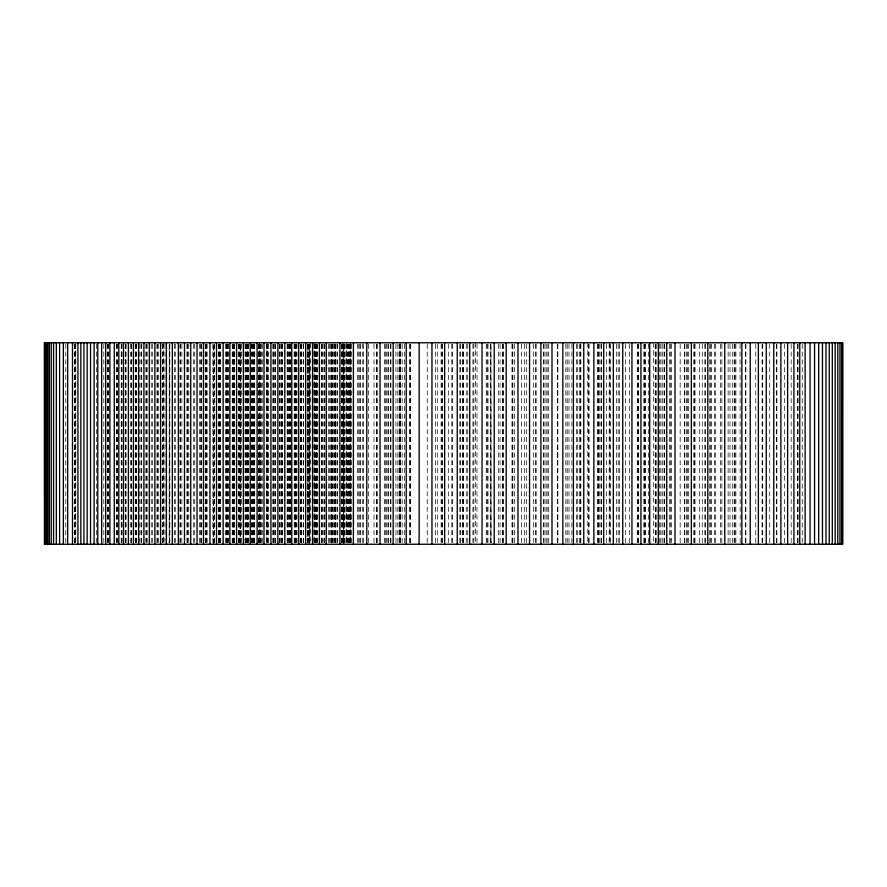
<?xml version="1.0" encoding="UTF-8"?>
<svg xmlns="http://www.w3.org/2000/svg" width="887" height="887" viewBox="0 0 887 887"><rect width="100%" height="100%" fill="white"/><g stroke="black" fill="none" stroke-linecap="round" stroke-linejoin="round"><path stroke-width="0.67" stroke-dasharray="4.43 3.33" d="M802.291 344.145L802.291 542.855M798.056 344.145L798.056 542.855M797.723 344.145L797.723 542.855M797.358 344.145L797.358 542.855M791.16 344.145L791.16 542.855M784.407 344.145L784.474 542.855M776.846 344.145L776.846 542.855M776.325 344.145L776.325 542.855M769.705 344.145L769.705 542.855M762.753 344.145L762.753 542.855M762.077 344.145L762.066 542.855M755.768 344.145L755.768 542.855M745.912 344.145L745.912 542.855M745.357 344.145L745.313 542.855M740.035 344.145L740.157 542.855M735.888 344.145L735.888 542.855M734.935 344.145L734.935 542.855M734.214 344.145L734.214 542.855M732.618 344.145L732.618 542.855M729.99 344.145L729.99 542.855M728.116 344.145L728.116 542.855M721.852 344.145L721.852 542.855M720.521 344.145L720.521 542.855M715.443 344.145L715.443 542.855M714.523 344.145L714.523 542.855M711.441 344.145L711.441 542.855M710.698 344.145L710.698 542.855M709.733 344.145L709.733 542.855M705.276 344.145L705.276 542.855M704.899 344.145L704.899 542.855M702.205 344.145L702.205 542.855M699.533 344.145L699.533 542.855M694.931 344.145L694.931 542.855M694.743 344.145L694.743 544.241M693.778 344.145L693.778 542.855M688.467 344.145L688.467 542.855M687.536 344.145L687.536 542.855M686.483 344.145L686.483 542.855M684.842 344.145L684.842 542.855M684.542 344.145L684.542 542.855M680.163 344.145L680.163 542.855M671.448 344.145L671.448 542.855M670.417 344.145L670.361 542.855M669.43 344.145L669.43 542.855M664.441 344.145L664.441 544.241M664.041 344.145L664.041 542.855M662.223 344.145L662.223 542.855M660.859 344.145L660.859 542.855M659.74 344.145L659.74 542.855M656.269 344.145L656.269 542.855M655.604 344.145L655.604 542.855M655.238 344.145L655.238 542.855M653.553 342.759L653.553 544.241M648.375 344.145L648.375 542.855M645.647 344.145L645.647 544.241M644.893 344.145L644.893 542.855M644.428 344.145L644.428 542.855M643.818 344.145L643.818 542.855M638.429 344.145L638.429 542.855M638.019 344.145L638.019 542.855M637.309 344.145L637.309 542.855M629.393 344.145L629.393 542.855M625.346 344.145L625.346 542.855M619.348 344.145L619.348 542.855M618.184 344.145L618.184 542.855M616.532 344.145L616.532 542.855M610.544 344.145L610.544 542.855M609.768 342.759L609.768 542.855M609.158 344.145L609.158 542.855M606.531 344.145L606.531 542.855M601.508 344.145L601.508 542.855M601.098 344.145L601.098 542.855M599.8 344.145L599.8 542.855M598.703 344.145L598.703 542.855M598.082 344.145L598.082 542.855M597.749 344.145L597.749 542.855M589.046 344.145L589.046 542.855M588.746 344.145L588.746 542.855M587.748 342.759L587.748 544.241M580.874 344.145L580.874 542.855M580.408 344.145L580.408 542.855M579.355 344.145L579.355 542.855M577.692 344.145L577.692 542.855M576.439 344.145L576.439 542.855M571.882 344.145L571.882 542.855M568.988 344.145L568.988 542.855M567.203 344.145L567.203 542.855M565.851 344.145L565.851 542.855M557.879 344.145L557.879 542.855M557.624 344.145L557.624 542.855M557.446 344.145L557.291 542.855M548.554 344.145L548.554 542.855M547.113 344.145L547.113 542.855M545.993 344.145L545.993 542.855M544.086 344.145L544.086 542.855M543.609 344.145L543.609 542.855M536.169 344.145L536.169 542.855M535.659 344.145L535.659 542.855M533.331 344.145L533.298 542.855M526.656 344.145L526.656 542.855M524.638 344.145L524.638 542.855M521.368 344.145L521.368 542.855M514.46 344.145L514.46 542.855M512.841 344.145L512.841 542.855M512.586 344.145L512.586 544.241M511.987 344.145L511.987 542.855M503.328 344.145L503.328 542.855M502.851 344.145L502.851 542.855M502.452 344.145L502.441 542.855M500.068 344.145L500.068 542.855M498.372 344.145L498.372 542.855M491.088 542.855L490.932 344.145L490.91 542.855M490.533 344.145L490.533 542.855M488.005 344.145L488.005 542.855M487.163 344.145L487.14 542.855M486.253 344.145L486.253 542.855M477.018 344.145L476.951 542.855M475.609 342.759L475.609 542.855M473.88 344.145L473.88 542.855M472.948 344.145L472.948 542.855M467.782 344.145L467.782 542.855M466.274 344.145L466.274 542.855M463.469 344.145L463.469 542.855M462.925 344.145L462.925 542.855M462.826 344.145L462.826 542.855M460.331 344.145L460.331 542.855M459.843 344.145L459.843 542.855M452.57 344.145L452.57 542.855M451.816 344.145L451.816 542.855M448.323 344.145L448.323 542.855M442.181 344.145L442.181 544.241M442.036 344.145L442.036 542.855M441.127 344.145L441.127 544.241M437.269 344.145L437.269 542.855M435.506 344.145L435.506 542.855M427.246 344.145L427.246 542.855M410.559 344.145L410.559 542.855M410.226 344.145L410.226 542.855M409.517 344.145L409.517 542.855M404.572 344.145L404.572 542.855M402.155 344.145L402.155 542.855M400.48 344.145L400.48 542.855M400.359 344.145L400.359 542.855M400.004 342.759L400.004 542.855M399.327 344.145L399.327 544.241M399.194 344.145L399.194 542.855M397.831 344.145L397.831 542.855M395.957 344.145L395.957 542.855M390.934 344.145L390.934 542.855M390.535 344.145L390.535 542.855M388.306 344.145L388.306 542.855M387.918 344.145L387.918 542.855M386.654 344.145L386.654 542.855M385.28 344.145L385.28 542.855M384.659 344.145L384.659 542.855M377.175 344.145L377.175 542.855M376.809 344.145L376.809 542.855M376.576 344.145L376.576 542.855M374.015 344.145L374.015 542.855M368.349 344.145L368.349 542.855M363.448 344.145L363.448 542.855M362.705 344.145L362.705 542.855M360.255 344.145L360.255 542.855M359.9 344.145L359.9 542.855M358.747 344.145L358.747 542.855M357.317 344.145L357.317 542.855M351.463 344.145L351.463 542.855M350.731 344.145L350.731 544.241M350.609 344.145L350.609 544.241M350.343 344.145L350.343 544.241M350.165 342.759L350.165 542.855M350.099 344.145L350.055 544.241M349.91 344.145L349.91 544.241M349.323 344.145L349.19 544.241M348.924 344.145L348.924 542.855M348.48 344.145L348.547 544.241M348.103 344.145L348.103 542.855M347.582 344.145L347.582 544.241M346.895 344.145L346.895 542.855M346.274 342.759L346.396 544.241M346.118 344.145L346.118 542.855M344.943 344.145L344.943 544.241M344.466 344.145L344.466 542.855M343.979 544.241L343.846 344.145L343.812 544.241M343.413 344.145L343.413 544.241M343.092 342.759L343.269 544.241M343.081 344.145L342.959 542.855M342.582 344.145L342.582 544.241M342.26 344.145L342.26 544.241M342.06 344.145L342.06 544.241M341.927 344.145L341.927 544.241M341.539 344.145L341.539 542.855M337.204 344.145L337.204 542.855M337.06 344.145L337.06 542.855M335.696 344.145L335.696 542.855M335.463 344.145L335.463 542.855M335.231 344.145L335.231 542.855M335.109 344.145L335.064 542.855M334.61 344.145L334.61 542.855M333.678 344.145L333.678 542.855M332.303 344.145L332.303 542.855M332.026 344.145L332.026 542.855M331.683 344.145L331.683 542.855M331.572 344.145L331.572 542.855M331.372 344.145L331.372 542.855M330.419 344.145L330.419 542.855M329.532 344.145L329.532 542.855M328.39 344.145L328.423 542.855M324.808 344.145L324.808 542.855M324.786 344.145L324.786 542.855M323.921 344.145L323.921 542.855M322.28 344.145L322.28 542.855M321.903 344.145L321.87 542.855M321.637 344.145L321.637 542.855M317.779 344.145L317.779 542.855M317.025 344.145L317.014 542.855M316.592 344.145L316.537 544.241M316.471 344.145L316.415 544.241M316.071 344.145L316.071 544.241M315.905 344.145L315.905 544.241M315.484 344.145L315.484 544.241M314.963 344.145L314.874 544.241M314.608 344.145L314.608 542.855M314.342 344.145L314.342 542.855M314.142 342.759L314.142 542.855M313.887 344.145L313.887 544.241M310.184 342.759L310.173 544.241M309.94 344.145L309.94 544.241M309.474 542.855L309.474 344.145L309.375 544.241M308.953 344.145L309.086 544.241M308.632 344.145L308.598 544.241M308.099 544.241L307.989 344.145L307.911 542.855M307.711 344.145L307.711 542.855M307.567 344.145L307.467 544.241M307.301 344.145L307.301 542.855M303.554 344.145L303.554 542.855M303.387 344.145L303.387 542.855M301.813 344.145L301.791 542.855M301.447 344.145L301.447 542.855M300.915 344.145L300.848 542.855M300.671 344.145L300.671 542.855M297.034 344.145L297.034 542.855M296.313 344.145L296.313 542.855M295.482 344.145L295.482 542.855M295.327 344.145L295.327 542.855M295.149 344.145L295.149 542.855M294.717 344.145L294.717 542.855M294.129 344.145L294.251 542.855M290.359 344.145L290.359 542.855M290.06 344.145L290.149 542.855M289.506 344.145L289.506 542.855M288.974 344.145L288.974 542.855M288.785 344.145L288.785 542.855M287.51 344.145L287.599 542.855M287.333 344.145L287.333 542.855M287.155 344.145L287.155 542.855M282.432 344.145L282.432 542.855M281.966 344.145L281.966 542.855M281.789 344.145L281.789 542.855M281.356 344.145L281.356 544.241M280.081 344.145L280.081 542.855M279.837 344.145L279.837 542.855M279.704 344.145L279.704 542.855M275.547 344.145L275.547 542.855M275.402 344.145L275.402 542.855M274.626 344.145L274.626 542.855M273.518 344.145L273.518 542.855M273.141 344.145L273.141 542.855M273.03 344.145L272.985 542.855M268.129 344.145L268.129 542.855M267.963 344.145L268.029 544.241M267.575 344.145L267.575 542.855M267.242 344.145L267.242 542.855M267.076 344.145L267.076 542.855M266.909 342.759L266.909 542.855M266.355 344.145L266.322 542.855M262.23 344.145L262.23 542.855M261.709 344.145L261.709 542.855M260.401 344.145L260.401 542.855M260.213 344.145L260.279 544.241M259.769 342.759L259.769 544.241M259.603 344.145L259.603 542.855M259.392 344.145L259.392 544.241M259.093 344.145L259.093 542.855M258.682 344.145L258.682 542.855M258.638 344.145L258.638 542.855M254.735 344.145L254.735 542.855M254.259 344.145L254.247 542.855M254.203 344.145L254.203 542.855M253.593 344.145L253.593 542.855M253.094 344.145L253.094 542.855M252.23 344.145L252.23 544.241M252.03 344.145L252.03 542.855M251.731 344.145L251.731 542.855M248.238 344.145L248.238 542.855M247.939 344.145L247.939 542.855M247.861 344.145L247.861 544.241M247.462 344.145L247.462 542.855M247.273 344.145L247.273 542.855M246.364 344.145L246.364 544.241M246.065 344.145L246.065 542.855M245.721 344.145L245.721 542.855M245.111 344.145L245.045 542.855M241.441 344.145L241.441 542.855M240.699 344.145L240.699 542.855M240.2 544.241L240.2 344.145L240.155 542.855M239.922 344.145L239.922 542.855M239.601 344.145L239.601 542.855M238.803 344.145L238.803 542.855M238.448 344.145L238.448 544.241M234.578 344.145L234.49 542.855M234.201 344.145L234.201 544.241M233.891 344.145L233.891 542.855M233.869 344.145L233.869 542.855M233.68 344.145L233.558 544.241M233.226 344.145L233.226 544.241M232.516 344.145L232.516 544.241M232.194 344.145L232.194 542.855M228.192 344.145L228.192 542.855M227.97 344.145L227.97 542.855M227.693 344.145L227.693 542.855M226.906 344.145L226.906 542.855M226.418 344.145L226.418 542.855M226.252 344.145L226.252 542.855M225.564 344.145L225.675 542.855M220.619 344.145L220.619 544.241M220.02 344.145L220.02 542.855M219.776 344.145L219.776 542.855M219.156 344.145L219.156 542.855M219 344.145L219 542.855M218.623 344.145L218.623 542.855M214.299 344.145L214.299 542.855M214.089 344.145L214.089 544.241M212.847 344.145L212.847 542.855M207.148 344.145L207.148 542.855M206.161 344.145L206.161 542.855M205.984 344.145L205.984 542.855M205.451 344.145L205.451 542.855M205.263 344.145L205.263 542.855M201.515 344.145L201.515 542.855M201.238 344.145L201.238 542.855M200.351 344.145L200.351 542.855M199.63 344.145L199.63 542.855M194.752 344.145L194.752 542.855M193.732 344.145L193.732 542.855M188.787 344.145L188.787 542.855M187.8 344.145L187.8 542.855M187.578 344.145L187.578 542.855M186.924 344.145L186.924 542.855M181.846 344.145L181.824 542.855M180.66 344.145L180.615 542.855M179.95 344.145L179.95 542.855M175.116 344.145L175.116 542.855M174.828 344.145L174.828 542.855M169.838 344.145L169.838 542.855M169.417 344.145L169.417 542.855M164.982 344.145L164.982 542.855M163.773 342.759L163.773 542.855M163.208 344.145L163.208 542.855M162.654 344.145L162.654 542.855M162.321 344.145L162.321 542.855M158.44 344.145L158.44 542.855M157.398 344.145L157.398 542.855M156.944 344.145L156.944 544.241M152.686 344.145L152.686 542.855M151.278 344.145L151.278 542.855M147.031 344.145L147.031 542.855M146.832 344.145L146.832 542.855M145.801 344.145L145.801 542.855M141.31 344.145L141.31 542.855M141.055 344.145L141.055 542.855M139.758 344.145L139.758 542.855M136.199 344.145L136.199 542.855M135.988 344.145L135.988 542.855M135.833 344.145L135.833 542.855M135.279 344.145L135.279 542.855M131.675 344.145L131.675 542.855M131.487 344.145L131.487 542.855M130.6 344.145L130.688 542.855M125.987 344.145L125.987 542.855M125.854 344.145L125.854 542.855M125.61 344.145L125.61 542.855M121.962 344.145L121.962 542.855M121.774 344.145L121.774 542.855M121.574 344.145L121.574 542.855M121.22 344.145L121.22 542.855M117.483 344.145L117.483 542.855M116.884 344.145L116.884 542.855M116.718 344.145L116.718 542.855M108.269 344.145L108.269 542.855M108.103 344.145L108.103 542.855M107.66 344.145L107.66 542.855M103.79 344.145L103.79 542.855M96.317 344.145L96.317 542.855M75.783 342.759L75.783 542.855M75.55 344.145L75.55 544.241M75.295 344.145L75.295 542.855M74.73 344.145L74.73 542.855M74.453 344.145L74.453 542.855M65.793 344.145L65.793 542.855M213.745 544.241L213.745 344.145L213.656 544.241M169.262 542.855L169.262 344.145L169.162 542.855"/><path stroke-width="1.33" d="M44.35 544.241L842.65 544.241L842.65 342.759L44.35 342.759L44.428 544.241M842.561 342.759L842.506 544.241M842.229 342.759L842.229 544.241M842.14 342.759L842.14 544.241M841.575 342.759L841.575 544.241M839.945 342.759L839.945 544.241M837.76 342.759L837.76 544.241M835.155 342.759L835.155 544.241M832.294 342.759L832.294 544.241M829.256 342.759L829.256 544.241M825.997 342.759L825.997 544.241M822.482 342.759L822.482 544.241M818.679 342.759L818.679 544.241M814.554 342.759L814.554 544.241M810.042 342.759L810.042 544.241M805.13 342.759L805.13 544.241M799.764 342.759L799.764 544.241M793.92 342.759L793.92 544.241M787.623 342.759L787.623 544.241M780.893 342.759L780.893 544.241M773.763 342.759L773.763 544.241M766.246 342.759L766.246 544.241M758.385 342.759L758.385 544.241M750.225 342.759L750.225 544.241M741.842 342.759L741.842 544.241M724.768 342.759L724.768 544.241M707.793 342.759L707.793 544.241M691.317 342.759L691.317 544.241M674.996 342.759L674.996 544.241M666.736 342.759L666.736 544.241M658.32 342.759L658.32 544.241M649.727 342.759L649.727 544.241M640.935 342.759L640.935 544.241M631.943 342.759L631.943 544.241M622.752 342.759L622.752 544.241M613.338 342.759L613.338 544.241M603.703 342.759L603.703 544.241M593.846 342.759L593.846 544.241M583.757 342.759L583.757 544.241M573.412 342.759L573.412 544.241M562.835 342.759L562.835 544.241M551.991 342.759L551.991 544.241M540.893 342.759L540.893 544.241M529.55 342.759L529.55 544.241M517.975 342.759L517.975 544.241M506.189 342.759L506.189 544.241M494.203 342.759L494.203 544.241M482.04 342.759L482.04 544.241M469.722 342.759L469.722 544.241M457.248 342.759L457.248 544.241M444.653 342.759L444.653 544.241M431.958 342.759L431.958 544.241M419.141 342.759L419.141 544.241M406.224 342.759L406.224 544.241M393.185 342.759L393.185 544.241M380.046 342.759L380.046 544.241M366.786 342.759L366.786 544.241M353.403 342.759L353.403 544.241M339.909 342.759L339.909 544.241M326.283 342.759L326.283 544.241M319.431 342.759L319.431 544.241M312.546 342.759L312.546 544.241M305.638 342.759L305.638 544.241M298.708 342.759L298.708 544.241M291.756 342.759L291.756 544.241M284.816 342.759L284.816 544.241M277.864 342.759L277.864 544.241M270.923 342.759L270.923 544.241M264.004 342.759L264.004 544.241M257.097 342.759L257.097 544.241M250.223 342.759L250.223 544.241M243.382 342.759L243.382 544.241M236.585 342.759L236.585 544.241M229.844 342.759L229.844 544.241M223.147 342.759L223.147 544.241M216.517 342.759L216.517 544.241M209.953 342.759L209.953 544.241M203.467 342.759L203.467 544.241M197.058 342.759L197.058 544.241M190.738 342.759L190.738 544.241M184.496 342.759L184.496 544.241M178.365 342.759L178.365 544.241M172.333 342.759L172.333 544.241M166.412 342.759L166.412 544.241M160.591 342.759L160.591 544.241M154.903 342.759L154.903 544.241M149.326 342.759L149.326 544.241M143.894 342.759L143.894 544.241M138.583 342.759L138.583 544.241M133.416 342.759L133.416 544.241M128.404 342.759L128.404 544.241M123.537 342.759L123.537 544.241M118.825 342.759L118.825 544.241M114.279 342.759L114.279 544.241M109.899 342.759L109.899 544.241M105.697 342.759L105.697 544.241M101.65 342.759L101.65 544.241M97.781 342.759L97.781 544.241M94.077 342.759L94.077 544.241M90.529 342.759L90.529 544.241M87.148 342.759L87.148 544.241M83.91 342.759L83.91 544.241M80.839 342.759L80.839 544.241M77.912 342.759L77.912 544.241M72.501 342.759L72.501 544.241M67.656 342.759L67.656 544.241M63.354 342.759L63.354 544.241M59.595 342.759L59.595 544.241M56.324 342.759L56.324 544.241M53.553 342.759L53.553 544.241M51.235 342.759L51.235 544.241M49.35 342.759L49.35 544.241M47.876 342.759L47.876 544.241M46.767 342.759L46.767 544.241M45.969 342.759L45.969 544.241M45.459 342.759L45.525 544.241M45.292 342.759L45.292 544.241M45.137 342.759L45.17 544.241M44.649 342.759L44.716 544.241"/></g></svg>
